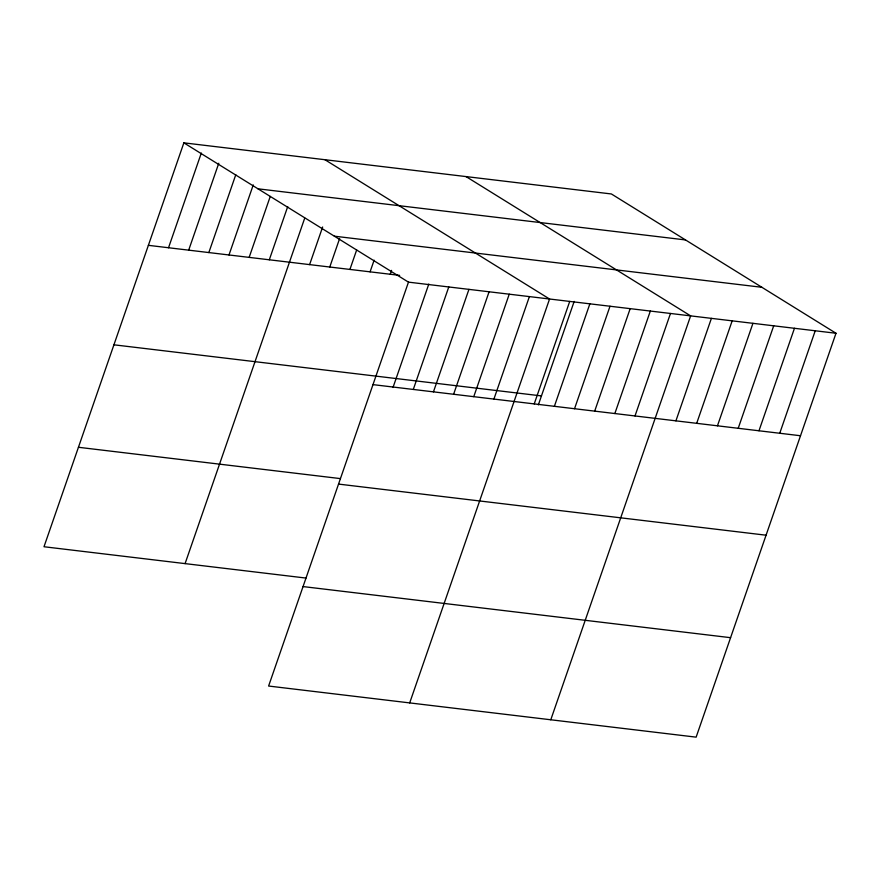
<?xml version="1.0" encoding="UTF-8"?>
<svg xmlns="http://www.w3.org/2000/svg" width="880" height="880" viewBox="0 0 880 880"><rect width="100%" height="100%" fill="white"/><g stroke="black" fill="none" stroke-linecap="round" stroke-linejoin="round"><path stroke-width="1.32" d="M183.865 142.846L408.474 282.139L268.609 686.037L696.135 737.154L836 333.256L611.391 193.963L183.865 142.846L44 546.744L306.009 578.072M168.531 247.742L201.322 153.043M188.683 250.151L218.779 163.24M208.835 252.571L235.785 174.724M228.987 254.98L253.253 184.921M249.15 257.389L270.259 196.416M269.302 259.798L287.716 206.602M185.086 563.618L304.733 218.097M309.606 264.616L322.641 226.996M329.769 267.025L339.647 238.48M349.921 269.434L356.664 249.975M370.073 271.843L374.121 260.172M390.236 274.252L391.578 270.358M392.997 387.508L428.813 284.042M413.292 389.444L448.778 286.957M433.444 391.853L468.941 289.366M453.607 394.262L489.093 291.775M473.759 396.671L509.245 294.195M493.911 399.091L529.397 296.604M409.695 702.9L549.56 299.013L324.94 159.72M534.226 403.909L569.712 301.422M538.351 404.877L574.178 301.422M554.378 406.318L589.864 303.831M574.53 408.727L610.016 306.24M594.682 411.136L630.179 308.649M614.845 413.545L650.331 311.058M634.997 415.954L670.483 313.467M550.781 719.774L690.635 315.876L466.026 176.583M675.917 420.849L711.403 318.362M696.685 423.324L732.171 320.837M717.453 425.81L752.939 323.323M738.21 428.296L773.707 325.809M758.978 430.771L794.464 328.284M779.746 433.257L815.232 330.77M257.983 188.815L685.509 239.932M334.345 236.181L761.882 287.287M148.368 245.333L399.641 275.374M408.474 282.139L836 333.256M113.927 344.806L541.453 395.912M372.988 384.626L800.514 435.743M78.441 447.282L340.461 478.61M338.536 484.088L766.073 535.205M303.05 586.575L730.587 637.681"/></g></svg>
